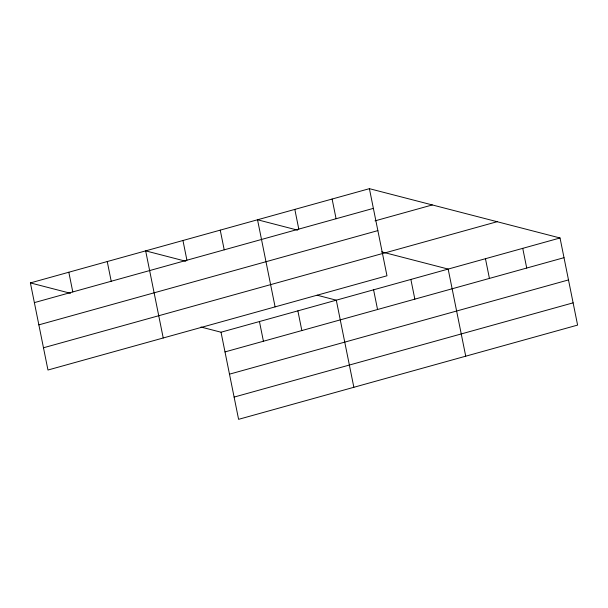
<?xml version="1.0" encoding="UTF-8"?>
<svg xmlns="http://www.w3.org/2000/svg" width="608" height="608" viewBox="0 0 608 608"><rect width="100%" height="100%" fill="white"/><g stroke="black" fill="none" stroke-linecap="round" stroke-linejoin="round"><path stroke-width="0.91" d="M369.406 188.67L386.969 275.781L47.964 370.021L30.4 282.91L369.406 188.67L560.036 237.979L577.6 325.09L238.594 419.33L221.031 332.219L200.974 327.028M34.375 302.617L373.38 208.369M375.014 220.871L432.311 204.942M38.859 324.862L377.864 230.614M43.48 347.776L382.485 253.536M382.531 253.566L497.131 221.707M221.031 332.219L560.036 237.979M224.998 351.918L564.011 257.678M229.49 374.163L568.495 279.923M234.11 397.085L573.116 302.845M297.646 230.151L257.534 219.769L275.097 306.88M381.657 251.872L448.164 269.078L465.728 356.189M185.774 261.25L145.662 250.868L163.225 337.98M317.148 295.222L336.292 300.177L353.856 387.288M30.4 282.91L70.513 293.292M522.743 248.345L526.718 268.044M485.458 258.712L489.425 278.411M410.871 279.444L414.846 299.144M373.586 289.811L377.553 309.51M332.112 199.036L336.087 218.736M294.827 209.403L298.794 229.102M297.874 310.855L301.842 330.554M259.449 321.541L263.424 341.24M220.24 230.136L224.215 249.835M182.955 240.502L186.922 260.201M107.244 261.554L111.211 281.253M68.818 272.232L72.793 291.931"/></g></svg>
